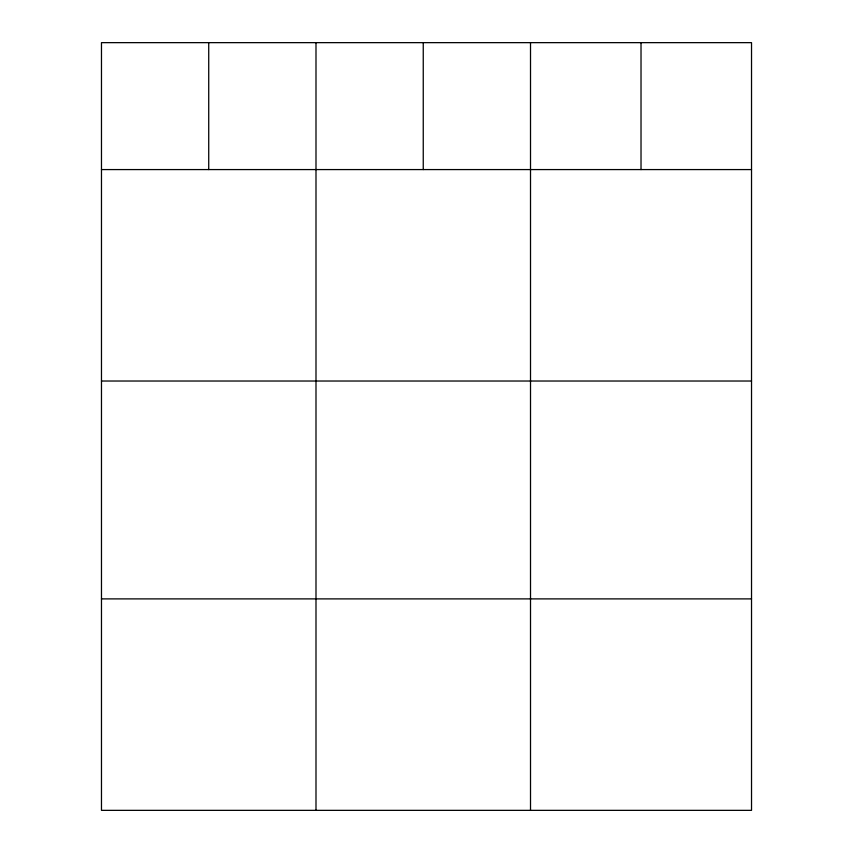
<?xml version="1.0" encoding="UTF-8"?>
<svg xmlns="http://www.w3.org/2000/svg" width="853" height="853" viewBox="0 0 853 853"><rect width="100%" height="100%" fill="white"/><g stroke="black" fill="none" stroke-linecap="round" stroke-linejoin="round"><path stroke-width="1.28" d="M751.525 169.576L751.525 810.35L101.475 810.35L101.475 42.65L751.525 42.65L751.525 169.576L101.475 169.576M101.475 381.024L751.525 381.024M101.475 598.891L751.525 598.891M641.019 42.65L641.019 169.576M530.513 42.65L530.513 810.35M423.248 42.65L423.248 169.576M315.994 42.65L315.994 810.35M208.729 42.65L208.729 169.576"/></g></svg>
